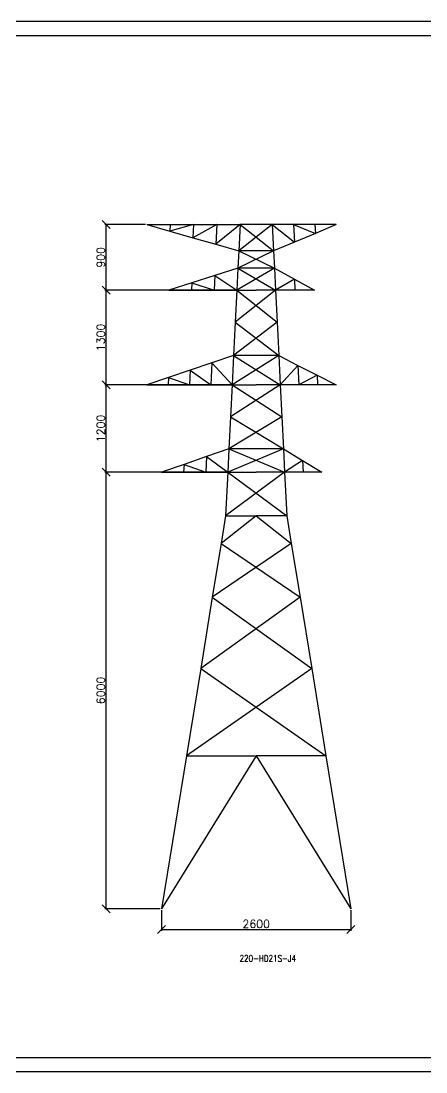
# Model space of a CAD drawing. Header units: millimetres. Extents: x -25344 to 8674, y -19679 to 18215.
# Drawn here: x 6657 to 6935, y -432 to 290 of the extents above; entities that cross this region are included whole.
import ezdxf

# ---------------------------------------------------------------- set-up
doc = ezdxf.new("R2010")
doc.units = ezdxf.units.MM
doc.layers.add('受力材原始杆件', color=1, linetype='Continuous', lineweight=25)
doc.layers.add('受力材杆件', color=7, linetype='Continuous', lineweight=25)
doc.layers.add('基本图元层', color=7, linetype='Continuous')
doc.styles.get("Standard").update_dxf_attribs({"font": 'txt', "bigfont": 'gbcbig.shx'})
doc.styles.add('TBWZ', font='txt.shx', dxfattribs={"width": 0.7, "bigfont": 'hztxt.shx'})
doc.dimstyles.new('hz', dxfattribs={"dimscale": 11, "dimtxt": 0.5, "dimasz": 0.5, "dimexe": 0.09, "dimexo": 0.09, "dimgap": 0.09, "dimtad": 1, "dimdec": 0, "dimlfac": 20, "dimzin": 0, "dimdsep": 46, "dimtxsty": 'Standard', "dimblk1": 'OBLIQUE', "dimblk2": 'OBLIQUE', "dimsah": 1, "dimcen": 0.09, "dimclrd": 7, "dimclre": 7, "dimclrt": 7, "dimadec": 0, "dimazin": 0, "dimtfac": 1, "dimtdec": 0, "dimtix": 1, "dimtmove": 0, "dimatfit": 3, "dimfxl": 1, "dimtolj": 1, "dimtzin": 0, "dimarcsym": 0})

# ---------------------------------------------------------------- blocks, each defined once
blk = doc.blocks.new('_OBLIQUE')
at = {"color": 0, "linetype": 'ByBlock'}
blk.add_line((-0.5, -0.5), (0.5, 0.5), dxfattribs=at)
blk = doc.blocks.new('*D29')
at = {"layer": 'DEFPOINTS', "color": 0, "transparency": 16777216}
for p in [(6715.05, -20.03), (6798.55, -20.03), (6753.05, -320.03)]:
    blk.add_point(p, dxfattribs=at)
at = {"layer": '基本图元层', "color": 7, "lineweight": -2, "transparency": 16777216}
for p, q in [((6797.56, -20.03), (6714.06, -20.03)), ((6715.05, -320.03), (6715.05, -20.03)), ((6752.06, -320.03), (6714.06, -320.03))]:
    blk.add_line(p, q, dxfattribs=at)
at = {"layer": '基本图元层', "color": 7, "lineweight": -2, "transparency": 16777216, "xscale": 5.5, "yscale": 5.5, "zscale": 5.5}
for p, rotation in [((6715.05, -20.03), 90), ((6715.05, -320.03), 270)]:
    blk.add_blockref('_OBLIQUE', p, dxfattribs=dict(at, rotation=rotation))
at = {"layer": '基本图元层', "color": 7, "transparency": 16777216, "insert": (6711.31, -170.03), "char_height": 5.5, "attachment_point": 5, "rotation": 90}
blk.add_mtext('\\A1;6000', dxfattribs=at)
blk = doc.blocks.new('*D30')
at = {"layer": 'DEFPOINTS', "color": 0, "transparency": 16777216}
for p in [(6715.05, 39.97), (6798.55, 39.97), (6798.55, -20.03)]:
    blk.add_point(p, dxfattribs=at)
at = {"layer": '基本图元层', "color": 7, "lineweight": -2, "transparency": 16777216}
for p, q in [((6797.56, 39.97), (6714.06, 39.97)), ((6715.05, -20.03), (6715.05, 39.97)), ((6797.56, -20.03), (6714.06, -20.03))]:
    blk.add_line(p, q, dxfattribs=at)
at = {"layer": '基本图元层', "color": 7, "lineweight": -2, "transparency": 16777216, "xscale": 5.5, "yscale": 5.5, "zscale": 5.5}
for p, rotation in [((6715.05, 39.97), 90), ((6715.05, -20.03), 270)]:
    blk.add_blockref('_OBLIQUE', p, dxfattribs=dict(at, rotation=rotation))
at = {"layer": '基本图元层', "color": 7, "transparency": 16777216, "insert": (6711.31, 9.97), "char_height": 5.5, "attachment_point": 5, "rotation": 90}
blk.add_mtext('\\A1;1200', dxfattribs=at)
blk = doc.blocks.new('*D31')
at = {"layer": 'DEFPOINTS', "color": 0, "transparency": 16777216}
for p in [(6715.05, 104.97), (6804.8, 104.97), (6801.55, 39.97)]:
    blk.add_point(p, dxfattribs=at)
at = {"layer": '基本图元层', "color": 7, "lineweight": -2, "transparency": 16777216}
for p, q in [((6803.81, 104.97), (6714.06, 104.97)), ((6715.05, 39.97), (6715.05, 104.97)), ((6800.56, 39.97), (6714.06, 39.97))]:
    blk.add_line(p, q, dxfattribs=at)
at = {"layer": '基本图元层', "color": 7, "lineweight": -2, "transparency": 16777216, "xscale": 5.5, "yscale": 5.5, "zscale": 5.5}
for p, rotation in [((6715.05, 104.97), 90), ((6715.05, 39.97), 270)]:
    blk.add_blockref('_OBLIQUE', p, dxfattribs=dict(at, rotation=rotation))
at = {"layer": '基本图元层', "color": 7, "transparency": 16777216, "insert": (6711.31, 72.47), "char_height": 5.5, "attachment_point": 5, "rotation": 90}
blk.add_mtext('\\A1;1300', dxfattribs=at)
blk = doc.blocks.new('*D32')
at = {"layer": 'DEFPOINTS', "color": 0, "transparency": 16777216}
for p in [(6715.05, 149.97), (6743.05, 149.97), (6804.8, 104.97)]:
    blk.add_point(p, dxfattribs=at)
at = {"layer": '基本图元层', "color": 7, "lineweight": -2, "transparency": 16777216}
for p, q in [((6742.06, 149.97), (6714.06, 149.97)), ((6715.05, 104.97), (6715.05, 149.97)), ((6803.81, 104.97), (6714.06, 104.97))]:
    blk.add_line(p, q, dxfattribs=at)
at = {"layer": '基本图元层', "color": 7, "lineweight": -2, "transparency": 16777216, "xscale": 5.5, "yscale": 5.5, "zscale": 5.5}
for p, rotation in [((6715.05, 149.97), 90), ((6715.05, 104.97), 270)]:
    blk.add_blockref('_OBLIQUE', p, dxfattribs=dict(at, rotation=rotation))
at = {"layer": '基本图元层', "color": 7, "transparency": 16777216, "insert": (6711.31, 127.47), "char_height": 5.5, "attachment_point": 5, "rotation": 90}
blk.add_mtext('\\A1;900', dxfattribs=at)
blk = doc.blocks.new('*D39')
at = {"layer": 'DEFPOINTS', "color": 0, "transparency": 16777216}
for p in [(6753.05, -320.03), (6883.05, -320.03), (6883.05, -334.17)]:
    blk.add_point(p, dxfattribs=at)
at = {"layer": '基本图元层', "color": 7, "lineweight": -2, "transparency": 16777216}
for p, q in [((6753.05, -321.02), (6753.05, -335.16)), ((6883.05, -321.02), (6883.05, -335.16)), ((6753.05, -334.17), (6883.05, -334.17))]:
    blk.add_line(p, q, dxfattribs=at)
at = {"layer": '基本图元层', "color": 7, "lineweight": -2, "transparency": 16777216, "xscale": 5.5, "yscale": 5.5, "zscale": 5.5, "rotation": 180}
blk.add_blockref('_OBLIQUE', (6753.05, -334.17), dxfattribs=at)
at = {"layer": '基本图元层', "color": 7, "lineweight": -2, "transparency": 16777216, "xscale": 5.5, "yscale": 5.5, "zscale": 5.5}
blk.add_blockref('_OBLIQUE', (6883.05, -334.17), dxfattribs=at)
at = {"layer": '基本图元层', "color": 7, "transparency": 16777216, "insert": (6818.05, -330.43), "char_height": 5.5, "attachment_point": 5}
blk.add_mtext('\\A1;2600', dxfattribs=at)

msp = doc.modelspace()

# ---------------------------------------------------------------- linework, layer by layer
at = {"layer": '受力材原始杆件', "color": 7, "true_color": 0xffffff}
for p, q in [((6743.052, 149.966), (6759.052, 149.966)), ((6743.052, 149.966), (6758.827, 145.466)), ((6759.052, 149.966), (6758.827, 145.466)), ((6775.052, 149.966), (6758.827, 145.466)), ((6758.827, 145.466), (6774.602, 140.966)), ((6759.052, 149.966), (6775.052, 149.966)), ((6775.052, 149.966), (6774.602, 140.966)), ((6791.052, 149.966), (6774.602, 140.966)), ((6775.052, 149.966), (6791.052, 149.966)), ((6791.052, 149.966), (6790.377, 136.466)), ((6807.052, 149.966), (6790.377, 136.466)), ((6791.052, 149.966), (6807.052, 149.966)), ((6829.052, 149.966), (6806.152, 131.966)), ((6829.052, 149.966), (6807.052, 149.966)), ((6843.718, 149.966), (6829.052, 149.966)), ((6829.052, 149.966), (6844.318, 137.966)), ((6829.052, 149.966), (6829.952, 131.966)), ((6858.385, 149.966), (6843.718, 149.966)), ((6843.718, 149.966), (6858.685, 143.966)), ((6843.718, 149.966), (6844.318, 137.966)), ((6873.052, 149.966), (6858.385, 149.966)), ((6858.385, 149.966), (6858.685, 143.966)), ((6873.052, 149.966), (6858.685, 143.966)), ((6774.602, 140.966), (6790.377, 136.466)), ((6844.318, 137.966), (6829.952, 131.966)), ((6858.685, 143.966), (6844.318, 137.966)), ((6790.377, 136.466), (6806.152, 131.966)), ((6829.952, 131.966), (6805.552, 119.966)), ((6829.952, 131.966), (6806.152, 131.966)), ((6829.952, 131.966), (6830.552, 119.966)), ((6805.552, 119.966), (6789.718, 114.966)), ((6830.552, 119.966), (6804.802, 104.966)), ((6830.552, 119.966), (6805.552, 119.966)), ((6830.552, 119.966), (6844.302, 112.466)), ((6830.552, 119.966), (6831.302, 104.966)), ((6773.885, 109.966), (6758.052, 104.966)), ((6773.885, 109.966), (6773.635, 104.966)), ((6789.718, 114.966), (6773.885, 109.966)), ((6773.885, 109.966), (6789.218, 104.966)), ((6789.718, 114.966), (6789.218, 104.966)), ((6789.718, 114.966), (6804.802, 104.966)), ((6844.302, 112.466), (6831.302, 104.966)), ((6844.302, 112.466), (6858.052, 104.966)), ((6844.302, 112.466), (6844.677, 104.966)), ((6758.052, 104.966), (6773.635, 104.966)), ((6773.635, 104.966), (6789.218, 104.966)), ((6789.218, 104.966), (6804.802, 104.966)), ((6804.802, 104.966), (6832.402, 82.966)), ((6831.302, 104.966), (6818.052, 104.966)), ((6844.677, 104.966), (6831.302, 104.966)), ((6831.302, 104.966), (6832.402, 82.966)), ((6858.052, 104.966), (6844.677, 104.966)), ((6803.702, 82.966), (6833.552, 59.966)), ((6832.402, 82.966), (6833.552, 59.966)), ((6802.552, 59.966), (6787.677, 54.966)), ((6833.552, 59.966), (6801.552, 39.966)), ((6833.552, 59.966), (6802.552, 59.966)), ((6833.552, 59.966), (6846.718, 53.299)), ((6833.552, 59.966), (6834.552, 39.966)), ((6787.677, 54.966), (6772.802, 49.966)), ((6787.677, 54.966), (6786.927, 39.966)), ((6787.677, 54.966), (6801.552, 39.966)), ((6846.718, 53.299), (6834.552, 39.966)), ((6846.718, 53.299), (6859.885, 46.632)), ((6846.718, 53.299), (6847.385, 39.966)), ((6757.927, 44.966), (6743.052, 39.966)), ((6757.927, 44.966), (6757.677, 39.966)), ((6772.802, 49.966), (6757.927, 44.966)), ((6757.927, 44.966), (6772.302, 39.966)), ((6772.802, 49.966), (6772.302, 39.966)), ((6772.802, 49.966), (6786.927, 39.966)), ((6859.885, 46.632), (6847.385, 39.966)), ((6859.885, 46.632), (6873.052, 39.966)), ((6859.885, 46.632), (6860.218, 39.966)), ((6743.052, 39.966), (6757.677, 39.966)), ((6757.677, 39.966), (6772.302, 39.966)), ((6772.302, 39.966), (6786.927, 39.966)), ((6786.927, 39.966), (6801.552, 39.966)), ((6801.552, 39.966), (6835.652, 17.966)), ((6834.552, 39.966), (6818.052, 39.966)), ((6847.385, 39.966), (6834.552, 39.966)), ((6834.552, 39.966), (6835.652, 17.966)), ((6860.218, 39.966), (6847.385, 39.966)), ((6873.052, 39.966), (6860.218, 39.966)), ((6800.452, 17.966), (6836.752, -4.034)), ((6835.652, 17.966), (6836.752, -4.034)), ((6799.352, -4.034), (6783.918, -9.368)), ((6836.752, -4.034), (6798.552, -20.034)), ((6836.752, -4.034), (6799.352, -4.034)), ((6836.752, -4.034), (6849.902, -12.034)), ((6836.752, -4.034), (6837.552, -20.034)), ((6783.918, -9.368), (6768.485, -14.701)), ((6783.918, -9.368), (6783.385, -20.034)), ((6783.918, -9.368), (6798.552, -20.034)), ((6849.902, -12.034), (6837.552, -20.034)), ((6849.902, -12.034), (6863.052, -20.034)), ((6849.902, -12.034), (6850.302, -20.034)), ((6768.485, -14.701), (6753.052, -20.034)), ((6753.052, -20.034), (6768.218, -20.034)), ((6768.485, -14.701), (6768.218, -20.034)), ((6768.218, -20.034), (6783.385, -20.034)), ((6768.485, -14.701), (6783.385, -20.034)), ((6783.385, -20.034), (6798.552, -20.034)), ((6798.552, -20.034), (6839.052, -50.034)), ((6837.552, -20.034), (6818.052, -20.034)), ((6850.302, -20.034), (6837.552, -20.034)), ((6837.552, -20.034), (6839.052, -50.034)), ((6863.052, -20.034), (6850.302, -20.034)), ((6839.052, -50.034), (6818.052, -50.034)), ((6818.052, -50.034), (6842.148, -69.034)), ((6839.052, -50.034), (6842.148, -69.034)), ((6793.955, -69.034), (6848.178, -106.034)), ((6842.148, -69.034), (6848.178, -106.034)), ((6848.178, -106.034), (6779.94, -155.034)), ((6848.178, -106.034), (6856.163, -155.034)), ((6856.163, -155.034), (6770.163, -215.034)), ((6856.163, -155.034), (6865.94, -215.034)), ((6841.996, -215.034), (6818.052, -215.034)), ((6818.052, -215.034), (6883.052, -320.034)), ((6865.94, -215.034), (6841.996, -215.034)), ((6865.94, -215.034), (6883.052, -320.034))]:
    msp.add_line(p, q, dxfattribs=at)
at = {"layer": '受力材杆件', "color": 7, "true_color": 0xffffff}
for p, q in [((6807.052, 149.966), (6806.152, 131.966)), ((6829.052, 149.966), (6807.052, 149.966)), ((6807.052, 149.966), (6829.952, 131.966)), ((6829.052, 149.966), (6844.318, 137.966)), ((6806.152, 131.966), (6805.552, 119.966)), ((6806.152, 131.966), (6830.552, 119.966)), ((6805.552, 119.966), (6804.802, 104.966)), ((6805.552, 119.966), (6831.302, 104.966)), ((6831.302, 104.966), (6803.702, 82.966)), ((6804.802, 104.966), (6803.702, 82.966)), ((6804.802, 104.966), (6818.052, 104.966)), ((6832.402, 82.966), (6802.552, 59.966)), ((6803.702, 82.966), (6802.552, 59.966)), ((6802.552, 59.966), (6801.552, 39.966)), ((6802.552, 59.966), (6834.552, 39.966)), ((6834.552, 39.966), (6800.452, 17.966)), ((6801.552, 39.966), (6800.452, 17.966)), ((6801.552, 39.966), (6818.052, 39.966)), ((6835.652, 17.966), (6799.352, -4.034)), ((6800.452, 17.966), (6799.352, -4.034)), ((6799.352, -4.034), (6798.552, -20.034)), ((6799.352, -4.034), (6837.552, -20.034)), ((6837.552, -20.034), (6797.052, -50.034)), ((6798.552, -20.034), (6797.052, -50.034)), ((6798.552, -20.034), (6818.052, -20.034)), ((6797.052, -50.034), (6793.955, -69.034)), ((6818.052, -50.034), (6793.955, -69.034)), ((6797.052, -50.034), (6818.052, -50.034)), ((6842.148, -69.034), (6787.926, -106.034)), ((6793.955, -69.034), (6787.926, -106.034)), ((6787.926, -106.034), (6779.94, -155.034)), ((6787.926, -106.034), (6856.163, -155.034)), ((6779.94, -155.034), (6770.163, -215.034)), ((6779.94, -155.034), (6865.94, -215.034)), ((6770.163, -215.034), (6753.052, -320.034)), ((6818.052, -215.034), (6753.052, -320.034)), ((6770.163, -215.034), (6794.107, -215.034)), ((6794.107, -215.034), (6818.052, -215.034))]:
    msp.add_line(p, q, dxfattribs=at)
at = {"layer": '基本图元层', "color": 0}
for p, q in [((5752.787, 289.854), (7388.261, 289.854)), ((6589.159, 279.854), (7378.261, 279.854)), ((6589.159, -422.133), (7378.261, -422.133)), ((7388.261, -432.133), (5752.787, -432.133))]:
    msp.add_line(p, q, dxfattribs=at)

# ---------------------------------------------------------------- texts
at = {"layer": '基本图元层', "color": 0, "lineweight": 25, "style": 'TBWZ', "width": 0.8}
msp.add_text('220-HD21S-J4', height=4.5, dxfattribs=at).set_placement((6806.645, -356.34))

# ---------------------------------------------------------------- dimensions: what is measured, and where the dimension line sits
at = {"layer": '基本图元层', "color": 0}
for base, p1, p2, picture, middle in [((6715.05, 149.966), (6804.802, 104.966), (6743.052, 149.966), '*D32', (6711.31, 127.466)), ((6715.05, 104.966), (6801.552, 39.966), (6804.802, 104.966), '*D31', (6711.31, 72.466)), ((6715.05, 39.966), (6798.552, -20.034), (6798.552, 39.966), '*D30', (6711.31, 9.966)), ((6715.05, -20.034), (6753.052, -320.034), (6798.552, -20.034), '*D29', (6711.31, -170.034))]:
    dim = msp.add_linear_dim(base=base, p1=p1, p2=p2, angle=90, dimstyle='hz', dxfattribs=at)
    dim.commit()
    dim.dimension.update_dxf_attribs({"geometry": picture, "text_midpoint": middle})
dim = msp.add_linear_dim(base=(6883.052, -334.171), p1=(6753.052, -320.034), p2=(6883.052, -320.034), dimstyle='hz', dxfattribs=at)
dim.commit()
dim.dimension.update_dxf_attribs({"geometry": '*D39', "text_midpoint": (6818.052, -330.431)})

doc.saveas('drawing.dxf')
